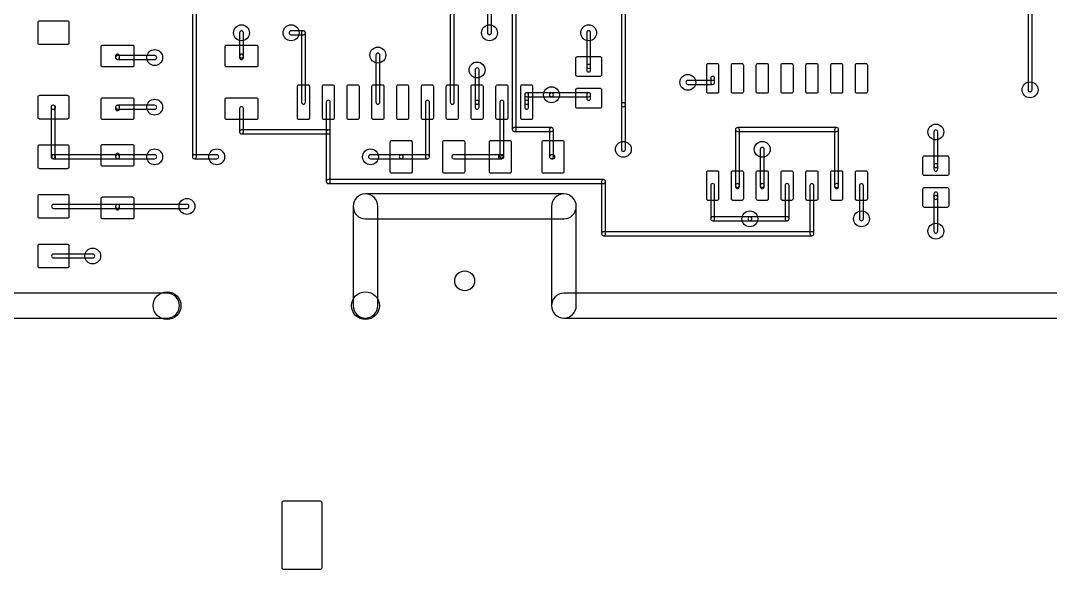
# Model space of a CAD drawing. Extents: x -76 to 77, y -191 to -76.
# Drawn here: x -39.3 to 13.5, y -187.5 to -159.4 of the extents above; entities that cross this region are included whole.
import ezdxf

# ---------------------------------------------------------------- set-up
doc = ezdxf.new("R2010")
doc.units = 0

msp = doc.modelspace()

# ---------------------------------------------------------------- linework, layer by layer
for points in [[(-8.49658, -129.806955), (-8.49658, -163.715955, 1), (-8.29333, -163.715955), (-8.29333, -129.806955, 1)], [(-15.15133, -160.032955), (-15.15133, -149.999955, 1), (-15.35458, -149.999955), (-15.35458, -160.032955, 1)], [(-30.26433, -166.382955), (-30.26433, -151.523955, 1), (-30.46758, -151.523955), (-30.46758, -166.382955, 1)], [(12.33142, -151.904955), (12.33142, -162.953955, 1), (12.53467, -162.953955), (12.53467, -151.904955, 1)], [(-14.08458, -157.111955), (-14.08458, -164.985955, 1), (-13.88133, -164.985955), (-13.88133, -157.111955, 1)], [(-17.25958, -159.143955), (-17.25958, -163.588955, 1), (-17.05633, -163.588955), (-17.05633, -159.143955, 1)], [(-38.36695, -159.49956, -0.414214), (-38.29075, -159.42336), (-36.868355, -159.42336, -0.414214), (-36.792155, -159.49956), (-36.792155, -160.566355, -0.414214), (-36.868355, -160.642555), (-38.29075, -160.642555, -0.414214), (-38.36695, -160.566355)], [(-27.85133, -161.226755), (-27.85133, -160.032955, 1), (-28.05458, -160.032955), (-28.05458, -161.226755, 1)], [(-25.412955, -160.13458), (-24.777955, -160.13458, 1), (-24.777955, -159.93133), (-25.412955, -159.93133, 1)], [(-24.87958, -160.032955), (-24.87958, -163.588955, 1), (-24.67633, -163.588955), (-24.67633, -160.032955, 1)], [(-10.07133, -161.760155), (-10.07133, -160.032955, 1), (-10.27458, -160.032955), (-10.27458, -161.760155, 1)], [(-35.14115, -160.74416, -0.414214), (-35.06495, -160.66796), (-33.540955, -160.66796, -0.414214), (-33.464755, -160.74416), (-33.464755, -161.709355, -0.414214), (-33.540955, -161.785555), (-35.06495, -161.785555, -0.414214), (-35.14115, -161.709355)], [(-28.79115, -160.74416, -0.414214), (-28.71495, -160.66796), (-27.190955, -160.66796, -0.414214), (-27.114755, -160.74416), (-27.114755, -161.709355, -0.414214), (-27.190955, -161.785555), (-28.71495, -161.785555, -0.414214), (-28.79115, -161.709355)], [(-34.40458, -161.226755), (-34.40458, -161.302955, 1), (-34.20133, -161.302955), (-34.20133, -161.226755, 1)], [(-34.302955, -161.40458), (-32.397955, -161.40458, 1), (-32.397955, -161.20133), (-34.302955, -161.20133, 1)], [(-27.85133, -161.302955), (-27.85133, -161.226755, 1), (-28.05458, -161.226755), (-28.05458, -161.302955, 1)], [(-20.86633, -163.588955), (-20.86633, -161.175955, 1), (-21.06958, -161.175955), (-21.06958, -163.588955, 1)], [(-10.83335, -161.32836, -0.414214), (-10.75715, -161.25216), (-9.588755, -161.25216, -0.414214), (-9.512555, -161.32836), (-9.512555, -162.191955, -0.414214), (-9.588755, -162.268155), (-10.75715, -162.268155, -0.414214), (-10.83335, -162.191955)], [(-15.98958, -161.937955), (-15.98958, -163.588955, 1), (-15.78633, -163.588955), (-15.78633, -161.937955, 1)], [(-10.07133, -161.937955), (-10.07133, -161.760155, 1), (-10.27458, -161.760155), (-10.27458, -161.937955, 1)], [(-4.12775, -161.68396, -0.414214), (-4.05155, -161.60776), (-3.594355, -161.60776, -0.414214), (-3.518155, -161.68396), (-3.518155, -163.055555, -0.414214), (-3.594355, -163.131755), (-4.05155, -163.131755, -0.414214), (-4.12775, -163.055555)], [(-2.85775, -161.68396, -0.414214), (-2.78155, -161.60776), (-2.324355, -161.60776, -0.414214), (-2.248155, -161.68396), (-2.248155, -163.055555, -0.414214), (-2.324355, -163.131755), (-2.78155, -163.131755, -0.414214), (-2.85775, -163.055555)], [(-1.58775, -161.68396, -0.414214), (-1.51155, -161.60776), (-1.054355, -161.60776, -0.414214), (-0.978155, -161.68396), (-0.978155, -163.055555, -0.414214), (-1.054355, -163.131755), (-1.51155, -163.131755, -0.414214), (-1.58775, -163.055555)], [(-0.31775, -161.68396, -0.414214), (-0.24155, -161.60776), (0.215645, -161.60776, -0.414214), (0.291845, -161.68396), (0.291845, -163.055555, -0.414214), (0.215645, -163.131755), (-0.24155, -163.131755, -0.414214), (-0.31775, -163.055555)], [(0.95225, -161.68396, -0.414214), (1.02845, -161.60776), (1.485645, -161.60776, -0.414214), (1.561845, -161.68396), (1.561845, -163.055555, -0.414214), (1.485645, -163.131755), (1.02845, -163.131755, -0.414214), (0.95225, -163.055555)], [(2.22225, -161.68396, -0.414214), (2.29845, -161.60776), (2.755645, -161.60776, -0.414214), (2.831845, -161.68396), (2.831845, -163.055555, -0.414214), (2.755645, -163.131755), (2.29845, -163.131755, -0.414214), (2.22225, -163.055555)], [(3.49225, -161.68396, -0.414214), (3.56845, -161.60776), (4.025645, -161.60776, -0.414214), (4.101845, -161.68396), (4.101845, -163.055555, -0.414214), (4.025645, -163.131755), (3.56845, -163.131755, -0.414214), (3.49225, -163.055555)], [(-3.72133, -162.572955), (-3.72133, -162.369755, 1), (-3.92458, -162.369755), (-3.92458, -162.572955, 1)], [(-25.08275, -162.77616, -0.414214), (-25.00655, -162.69996), (-24.549355, -162.69996, -0.414214), (-24.473155, -162.77616), (-24.473155, -164.401755, -0.414214), (-24.549355, -164.477955), (-25.00655, -164.477955, -0.414214), (-25.08275, -164.401755)], [(-23.81275, -162.77616, -0.414214), (-23.73655, -162.69996), (-23.279355, -162.69996, -0.414214), (-23.203155, -162.77616), (-23.203155, -164.401755, -0.414214), (-23.279355, -164.477955), (-23.73655, -164.477955, -0.414214), (-23.81275, -164.401755)], [(-22.54275, -162.77616, -0.414214), (-22.46655, -162.69996), (-22.009355, -162.69996, -0.414214), (-21.933155, -162.77616), (-21.933155, -164.401755, -0.414214), (-22.009355, -164.477955), (-22.46655, -164.477955, -0.414214), (-22.54275, -164.401755)], [(-21.27275, -162.77616, -0.414214), (-21.19655, -162.69996), (-20.739355, -162.69996, -0.414214), (-20.663155, -162.77616), (-20.663155, -164.401755, -0.414214), (-20.739355, -164.477955), (-21.19655, -164.477955, -0.414214), (-21.27275, -164.401755)], [(-20.00275, -162.77616, -0.414214), (-19.92655, -162.69996), (-19.469355, -162.69996, -0.414214), (-19.393155, -162.77616), (-19.393155, -164.401755, -0.414214), (-19.469355, -164.477955), (-19.92655, -164.477955, -0.414214), (-20.00275, -164.401755)], [(-18.73275, -162.77616, -0.414214), (-18.65655, -162.69996), (-18.199355, -162.69996, -0.414214), (-18.123155, -162.77616), (-18.123155, -164.401755, -0.414214), (-18.199355, -164.477955), (-18.65655, -164.477955, -0.414214), (-18.73275, -164.401755)], [(-17.46275, -162.77616, -0.414214), (-17.38655, -162.69996), (-16.929355, -162.69996, -0.414214), (-16.853155, -162.77616), (-16.853155, -164.401755, -0.414214), (-16.929355, -164.477955), (-17.38655, -164.477955, -0.414214), (-17.46275, -164.401755)], [(-16.19275, -162.77616, -0.414214), (-16.11655, -162.69996), (-15.659355, -162.69996, -0.414214), (-15.583155, -162.77616), (-15.583155, -164.401755, -0.414214), (-15.659355, -164.477955), (-16.11655, -164.477955, -0.414214), (-16.19275, -164.401755)], [(-14.92275, -162.77616, -0.414214), (-14.84655, -162.69996), (-14.389355, -162.69996, -0.414214), (-14.313155, -162.77616), (-14.313155, -164.401755, -0.414214), (-14.389355, -164.477955), (-14.84655, -164.477955, -0.414214), (-14.92275, -164.401755)], [(-13.65275, -162.77616, -0.414214), (-13.57655, -162.69996), (-13.119355, -162.69996, -0.414214), (-13.043155, -162.77616), (-13.043155, -164.401755, -0.414214), (-13.119355, -164.477955), (-13.57655, -164.477955, -0.414214), (-13.65275, -164.401755)], [(-10.83335, -162.95396, -0.414214), (-10.75715, -162.87776), (-9.588755, -162.87776, -0.414214), (-9.512555, -162.95396), (-9.512555, -163.817555, -0.414214), (-9.588755, -163.893755), (-10.75715, -163.893755, -0.414214), (-10.83335, -163.817555)], [(-5.092955, -162.67458), (-3.822955, -162.67458, 1), (-3.822955, -162.47133), (-5.092955, -162.47133, 1)], [(-38.36695, -163.30956, -0.414214), (-38.29075, -163.23336), (-36.868355, -163.23336, -0.414214), (-36.792155, -163.30956), (-36.792155, -164.376355, -0.414214), (-36.868355, -164.452555), (-38.29075, -164.452555, -0.414214), (-38.36695, -164.376355)], [(-35.14115, -163.43656, -0.414214), (-35.06495, -163.36036), (-33.540955, -163.36036, -0.414214), (-33.464755, -163.43656), (-33.464755, -164.401755, -0.414214), (-33.540955, -164.477955), (-35.06495, -164.477955, -0.414214), (-35.14115, -164.401755)], [(-28.79115, -163.43656, -0.414214), (-28.71495, -163.36036), (-27.190955, -163.36036, -0.414214), (-27.114755, -163.43656), (-27.114755, -164.401755, -0.414214), (-27.190955, -164.477955), (-28.71495, -164.477955, -0.414214), (-28.79115, -164.401755)], [(-23.40633, -165.112955), (-23.40633, -163.588955, 1), (-23.60958, -163.588955), (-23.60958, -165.112955, 1)], [(-18.52958, -163.588955), (-18.52958, -166.382955, 1), (-18.32633, -166.382955), (-18.32633, -163.588955, 1)], [(-15.98958, -163.588955), (-15.98958, -163.842955, 1), (-15.78633, -163.842955), (-15.78633, -163.588955, 1)], [(-14.71958, -163.588955), (-14.71958, -166.382955, 1), (-14.51633, -166.382955), (-14.51633, -163.588955, 1)], [(-13.24633, -163.588955), (-13.24633, -163.207955, 1), (-13.44958, -163.207955), (-13.44958, -163.588955, 1)], [(-13.347955, -163.30958), (-12.077955, -163.30958, 1), (-12.077955, -163.10633), (-13.347955, -163.10633, 1)], [(-13.24633, -163.842955), (-13.24633, -163.588955, 1), (-13.44958, -163.588955), (-13.44958, -163.842955, 1)], [(-12.077955, -163.30958), (-10.172955, -163.30958, 1), (-10.172955, -163.10633), (-12.077955, -163.10633, 1)], [(-10.27458, -163.207955), (-10.27458, -163.385755, 1), (-10.07133, -163.385755), (-10.07133, -163.207955, 1)], [(-37.50333, -166.382955), (-37.50333, -163.842955, 1), (-37.70658, -163.842955), (-37.70658, -166.382955, 1)], [(-37.604955, -163.94458), (-37.579555, -163.94458, 1), (-37.579555, -163.74133), (-37.604955, -163.74133, 1)], [(-32.397955, -163.74133), (-34.302955, -163.74133, 1), (-34.302955, -163.94458), (-32.397955, -163.94458, 1)], [(-34.40458, -163.842955), (-34.40458, -163.919155, 1), (-34.20133, -163.919155), (-34.20133, -163.842955, 1)], [(-27.85133, -165.112955), (-27.85133, -163.919155, 1), (-28.05458, -163.919155), (-28.05458, -165.112955, 1)], [(-8.49658, -163.715955), (-8.49658, -166.001955, 1), (-8.29333, -166.001955), (-8.29333, -163.715955, 1)], [(-23.507955, -165.01133), (-27.952955, -165.01133, 1), (-27.952955, -165.21458), (-23.507955, -165.21458, 1)], [(-23.40633, -167.652955), (-23.40633, -165.112955, 1), (-23.60958, -165.112955), (-23.60958, -167.652955, 1)], [(-13.982955, -165.08758), (-12.077955, -165.08758, 1), (-12.077955, -164.88433), (-13.982955, -164.88433, 1)], [(-12.17958, -164.985955), (-12.17958, -166.382955, 1), (-11.97633, -166.382955), (-11.97633, -164.985955, 1)], [(-2.45133, -167.856155), (-2.45133, -164.985955, 1), (-2.65458, -164.985955), (-2.65458, -167.856155, 1)], [(-2.552955, -165.08758), (2.527045, -165.08758, 1), (2.527045, -164.88433), (-2.552955, -164.88433, 1)], [(2.42542, -164.985955), (2.42542, -167.856155, 1), (2.62867, -167.856155), (2.62867, -164.985955, 1)], [(7.50542, -165.112955), (7.50542, -166.840155, 1), (7.70867, -166.840155), (7.70867, -165.112955, 1)], [(-20.33295, -165.62096, -0.414214), (-20.25675, -165.54476), (-19.291555, -165.54476, -0.414214), (-19.215355, -165.62096), (-19.215355, -167.144955, -0.414214), (-19.291555, -167.221155), (-20.25675, -167.221155, -0.414214), (-20.33295, -167.144955)], [(-17.64055, -165.62096, -0.414214), (-17.56435, -165.54476), (-16.599155, -165.54476, -0.414214), (-16.522955, -165.62096), (-16.522955, -167.144955, -0.414214), (-16.599155, -167.221155), (-17.56435, -167.221155, -0.414214), (-17.64055, -167.144955)], [(-15.25295, -165.62096, -0.414214), (-15.17675, -165.54476), (-14.211555, -165.54476, -0.414214), (-14.135355, -165.62096), (-14.135355, -167.144955, -0.414214), (-14.211555, -167.221155), (-15.17675, -167.221155, -0.414214), (-15.25295, -167.144955)], [(-12.56055, -165.62096, -0.414214), (-12.48435, -165.54476), (-11.519155, -165.54476, -0.414214), (-11.442955, -165.62096), (-11.442955, -167.144955, -0.414214), (-11.519155, -167.221155), (-12.48435, -167.221155, -0.414214), (-12.56055, -167.144955)], [(-38.36695, -165.84956, -0.414214), (-38.29075, -165.77336), (-36.868355, -165.77336, -0.414214), (-36.792155, -165.84956), (-36.792155, -166.916355, -0.414214), (-36.868355, -166.992555), (-38.29075, -166.992555, -0.414214), (-38.36695, -166.916355)], [(-35.14115, -165.82416, -0.414214), (-35.06495, -165.74796), (-33.540955, -165.74796, -0.414214), (-33.464755, -165.82416), (-33.464755, -166.789355, -0.414214), (-33.540955, -166.865555), (-35.06495, -166.865555, -0.414214), (-35.14115, -166.789355)], [(-1.38458, -166.001955), (-1.38458, -167.856155, 1), (-1.18133, -167.856155), (-1.18133, -166.001955, 1)], [(-37.579555, -166.28133), (-37.604955, -166.28133, 1), (-37.604955, -166.48458), (-37.579555, -166.48458, 1)], [(-34.302955, -166.28133), (-37.579555, -166.28133, 1), (-37.579555, -166.48458), (-34.302955, -166.48458, 1)], [(-34.40458, -166.306755), (-34.40458, -166.382955, 1), (-34.20133, -166.382955), (-34.20133, -166.306755, 1)], [(-32.397955, -166.28133), (-34.302955, -166.28133, 1), (-34.302955, -166.48458), (-32.397955, -166.48458, 1)], [(-29.222955, -166.28133), (-30.365955, -166.28133, 1), (-30.365955, -166.48458), (-29.222955, -166.48458, 1)], [(-19.774155, -166.28133), (-21.348955, -166.28133, 1), (-21.348955, -166.48458), (-19.774155, -166.48458, 1)], [(-18.427955, -166.28133), (-19.774155, -166.28133, 1), (-19.774155, -166.48458), (-18.427955, -166.48458, 1)], [(-14.694155, -166.28133), (-17.081755, -166.28133, 1), (-17.081755, -166.48458), (-14.694155, -166.48458, 1)], [(-14.617955, -166.28133), (-14.694155, -166.28133, 1), (-14.694155, -166.48458), (-14.617955, -166.48458, 1)], [(-12.077955, -166.48458), (-12.001755, -166.48458, 1), (-12.001755, -166.28133), (-12.077955, -166.28133, 1)], [(6.94665, -166.40836, -0.414214), (7.02285, -166.33216), (8.191245, -166.33216, -0.414214), (8.267445, -166.40836), (8.267445, -167.271955, -0.414214), (8.191245, -167.348155), (7.02285, -167.348155, -0.414214), (6.94665, -167.271955)], [(-4.12775, -167.17036, -0.414214), (-4.05155, -167.09416), (-3.594355, -167.09416, -0.414214), (-3.518155, -167.17036), (-3.518155, -168.541955, -0.414214), (-3.594355, -168.618155), (-4.05155, -168.618155, -0.414214), (-4.12775, -168.541955)], [(-2.85775, -167.17036, -0.414214), (-2.78155, -167.09416), (-2.324355, -167.09416, -0.414214), (-2.248155, -167.17036), (-2.248155, -168.541955, -0.414214), (-2.324355, -168.618155), (-2.78155, -168.618155, -0.414214), (-2.85775, -168.541955)], [(-1.58775, -167.17036, -0.414214), (-1.51155, -167.09416), (-1.054355, -167.09416, -0.414214), (-0.978155, -167.17036), (-0.978155, -168.541955, -0.414214), (-1.054355, -168.618155), (-1.51155, -168.618155, -0.414214), (-1.58775, -168.541955)], [(-0.31775, -167.17036, -0.414214), (-0.24155, -167.09416), (0.215645, -167.09416, -0.414214), (0.291845, -167.17036), (0.291845, -168.541955, -0.414214), (0.215645, -168.618155), (-0.24155, -168.618155, -0.414214), (-0.31775, -168.541955)], [(0.95225, -167.17036, -0.414214), (1.02845, -167.09416), (1.485645, -167.09416, -0.414214), (1.561845, -167.17036), (1.561845, -168.541955, -0.414214), (1.485645, -168.618155), (1.02845, -168.618155, -0.414214), (0.95225, -168.541955)], [(2.22225, -167.17036, -0.414214), (2.29845, -167.09416), (2.755645, -167.09416, -0.414214), (2.831845, -167.17036), (2.831845, -168.541955, -0.414214), (2.755645, -168.618155), (2.29845, -168.618155, -0.414214), (2.22225, -168.541955)], [(3.49225, -167.17036, -0.414214), (3.56845, -167.09416), (4.025645, -167.09416, -0.414214), (4.101845, -167.17036), (4.101845, -168.541955, -0.414214), (4.025645, -168.618155), (3.56845, -168.618155, -0.414214), (3.49225, -168.541955)], [(7.50542, -166.840155), (7.50542, -167.017955, 1), (7.70867, -167.017955), (7.70867, -166.840155, 1)], [(-9.410955, -167.55133), (-23.507955, -167.55133, 1), (-23.507955, -167.75458), (-9.410955, -167.75458, 1)], [(-9.30933, -170.319955), (-9.30933, -167.652955, 1), (-9.51258, -167.652955), (-9.51258, -170.319955, 1)], [(-3.92458, -167.856155), (-3.92458, -169.557955, 1), (-3.72133, -169.557955), (-3.72133, -167.856155, 1)], [(-2.45133, -167.906955), (-2.45133, -167.856155, 1), (-2.65458, -167.856155), (-2.65458, -167.906955, 1)], [(-1.38458, -167.856155), (-1.38458, -167.906955, 1), (-1.18133, -167.906955), (-1.18133, -167.856155, 1)], [(0.08867, -169.557955), (0.08867, -167.856155, 1), (-0.11458, -167.856155), (-0.11458, -169.557955, 1)], [(1.15542, -167.856155), (1.15542, -170.319955, 1), (1.35867, -170.319955), (1.35867, -167.856155, 1)], [(2.42542, -167.856155), (2.42542, -167.906955, 1), (2.62867, -167.906955), (2.62867, -167.856155, 1)], [(3.69542, -167.856155), (3.69542, -169.557955, 1), (3.89867, -169.557955), (3.89867, -167.856155, 1)], [(6.94665, -168.03396, -0.414214), (7.02285, -167.95776), (8.191245, -167.95776, -0.414214), (8.267445, -168.03396), (8.267445, -168.897555, -0.414214), (8.191245, -168.973755), (7.02285, -168.973755, -0.414214), (6.94665, -168.897555)], [(7.70867, -168.465755), (7.70867, -168.287955, 1), (7.50542, -168.287955), (7.50542, -168.465755, 1)], [(-38.36695, -168.38956, -0.414214), (-38.29075, -168.31336), (-36.868355, -168.31336, -0.414214), (-36.792155, -168.38956), (-36.792155, -169.456355, -0.414214), (-36.868355, -169.532555), (-38.29075, -169.532555, -0.414214), (-38.36695, -169.456355)], [(-35.14115, -168.51656, -0.414214), (-35.06495, -168.44036), (-33.540955, -168.44036, -0.414214), (-33.464755, -168.51656), (-33.464755, -169.481755, -0.414214), (-33.540955, -169.557955), (-35.06495, -169.557955, -0.414214), (-35.14115, -169.481755)], [(-20.96793, -174.002955), (-20.96793, -168.922955, 1), (-22.23798, -168.922955), (-22.23798, -174.002955, 1)], [(-21.602955, -169.55798), (-11.442955, -169.55798, 1), (-11.442955, -168.28793), (-21.602955, -168.28793, 1)], [(-12.07798, -168.922955), (-12.07798, -174.002955, 1), (-10.80793, -174.002955), (-10.80793, -168.922955, 1)], [(7.70867, -170.192955), (7.70867, -168.465755, 1), (7.50542, -168.465755), (7.50542, -170.192955, 1)], [(-37.579555, -169.02458), (-34.302955, -169.02458, 1), (-34.302955, -168.82133), (-37.579555, -168.82133, 1)], [(-34.40458, -168.922955), (-34.40458, -168.999155, 1), (-34.20133, -168.999155), (-34.20133, -168.922955, 1)], [(-34.302955, -169.02458), (-30.746955, -169.02458, 1), (-30.746955, -168.82133), (-34.302955, -168.82133, 1)], [(-3.822955, -169.65958), (-1.917955, -169.65958, 1), (-1.917955, -169.45633), (-3.822955, -169.45633, 1)], [(-1.917955, -169.65958), (-0.012955, -169.65958, 1), (-0.012955, -169.45633), (-1.917955, -169.45633, 1)], [(1.257045, -170.21833), (-9.410955, -170.21833, 1), (-9.410955, -170.42158), (1.257045, -170.42158, 1)], [(-38.36695, -170.92956, -0.414214), (-38.29075, -170.85336), (-36.868355, -170.85336, -0.414214), (-36.792155, -170.92956), (-36.792155, -171.996355, -0.414214), (-36.868355, -172.072555), (-38.29075, -172.072555, -0.414214), (-38.36695, -171.996355)], [(-37.579555, -171.56458), (-35.572955, -171.56458, 1), (-35.572955, -171.36133), (-37.579555, -171.36133, 1)], [(-41.922955, -174.63798), (-31.762955, -174.63798, 1), (-31.762955, -173.36793), (-41.922955, -173.36793, 1)], [(-11.442955, -174.63798), (55.232045, -174.63798, 1), (55.232045, -173.36793), (-11.442955, -173.36793, 1)], [(-25.87561, -184.078605, -0.414214), (-25.79941, -184.002405), (-23.919815, -184.002405, -0.414214), (-23.843615, -184.078605), (-23.843615, -187.4314, -0.414214), (-23.919815, -187.5076), (-25.79941, -187.5076, -0.414214), (-25.87561, -187.4314)]]:
    msp.add_lwpolyline(points, format="xyb", close=True)
for centre, radius in [((-27.952955, -160.032955), 0.4064), ((-25.412955, -160.032955), 0.4064), ((-15.252955, -160.032955), 0.4064), ((-10.172955, -160.032955), 0.4064), ((-20.967955, -161.175955), 0.4064), ((-32.397955, -161.302955), 0.4064), ((-15.887955, -161.937955), 0.4064), ((-5.092955, -162.572955), 0.4064), ((-12.077955, -163.207955), 0.4064), ((12.433045, -162.953955), 0.4064), ((-32.397955, -163.842955), 0.4064), ((7.607045, -165.112955), 0.4064), ((-8.394955, -166.001955), 0.4064), ((-1.282955, -166.001955), 0.4064), ((-32.397955, -166.382955), 0.4064), ((-29.222955, -166.382955), 0.4064), ((-21.348955, -166.382955), 0.4064), ((-30.746955, -168.922955), 0.4064), ((-1.917955, -169.557955), 0.4064), ((3.797045, -169.557955), 0.4064), ((7.607045, -170.192955), 0.4064), ((-35.572955, -171.462955), 0.4064), ((-16.522955, -172.732955), 0.508), ((-31.762955, -174.002955), 0.7112), ((-21.602955, -174.002955), 0.7112)]:
    msp.add_circle(centre, radius)

doc.saveas('drawing.dxf')
